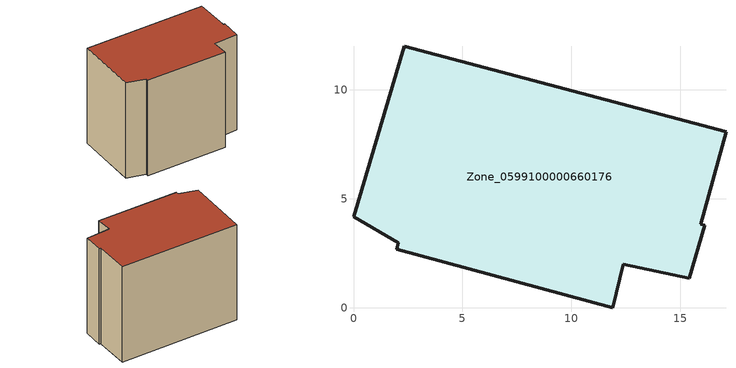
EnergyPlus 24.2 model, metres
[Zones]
Zone_0599100000660176
 floor ground (C_G): 12.38,1.99 11.9,0 1.98,2.68 2.05,2.99 0,4.18 2.32,12 17.09,8.08 15.93,3.84 16.12,3.79 15.4,1.36 z0.01
 wall outside (C_F): 11.9,0 12.38,1.99 15.4,1.36 16.12,3.79 15.93,3.84 17.09,8.08 2.32,12 0,4.18 2.05,2.99 1.98,2.68 11.9,0 z0.01:12.72
 roof outside (C_R): 15.93,3.84 17.09,8.08 2.32,12 0,4.18 2.05,2.99 1.98,2.68 11.9,0 12.38,1.99 15.4,1.36 16.12,3.79 z12.72
[BUILDING]
Pand.0599100000660176: North Axis=0; Terrain=City; Loads Convergence Tolerance Value=0.04; Temperature Convergence Tolerance Value=0.4; Solar Distribution=FullExterior; Maximum Number of Warmup Days=25; Minimum Number of Warmup Days=1
[Site:Location]
Rotterdam.The.Hague.AP_ZH_NLD Design_Conditions: Latitude=51.96; Longitude=4.45; Time Zone=1; Elevation=-4.5
[SITE:GROUNDTEMPERATURE:BUILDINGSURFACE]
18, 18, 18, 18, 18, 18, 18, 18, 18, 18, 18, 18
[MATERIAL] Thermal Absorptance=0.9; Solar Absorptance=0.7; Visible Absorptance=0.7
Name | Roughness | Thickness | Conductivity | Density | Specific Heat
G.TC.1946 | MediumSmooth | 0.15 | 1 | 540 | 1210
F.TC.1946 | Rough | 0.3 | 0.857143 | 1920 | 840
R.TC.1946 | MediumRough | 0.2 | 0.909091 | 1500 | 1000
[CONSTRUCTION]
C_G: G.TC.1946
C_F: F.TC.1946
C_R: R.TC.1946
[ZONE]
Zone_0599100000660176: Type=1; Multiplier=1; Ceiling Height=Autocalculate; Volume=Autocalculate; Floor Area=autocalculate; Part of Total Floor Area=Yes
[ZONEINFILTRATION:DESIGNFLOWRATE]
Infil_Zone_0599100000660176: Zone or ZoneList or Space or SpaceList=Zone_0599100000660176; Schedule=AlwaysOn; Design Flow Rate Calculation Method=Flow/Area; Flow Rate per Floor Area=0.003; Constant Term Coefficient=1; Temperature Term Coefficient=0; Velocity Term Coefficient=0; Velocity Squared Term Coefficient=0
[HVACTEMPLATE:ZONE:IDEALLOADSAIRSYSTEM]
Zone_0599100000660176: Maximum Heating Supply Air Temperature=50; Minimum Cooling Supply Air Temperature=13; Maximum Heating Supply Air Humidity Ratio=0.0156; Minimum Cooling Supply Air Humidity Ratio=0.0077; Heating Limit=NoLimit; Cooling Limit=NoLimit; Dehumidification Control Type=ConstantSensibleHeatRatio; Cooling Sensible Heat Ratio=0.7; Dehumidification Setpoint=60; Humidification Control Type=None; Humidification Setpoint=30; Outdoor Air Method=None; Outdoor Air Flow Rate per Person=0.00944; Outdoor Air Flow Rate per Zone Floor Area=0; Outdoor Air Flow Rate per Zone=0; Demand Controlled Ventilation Type=None; Outdoor Air Economizer Type=NoEconomizer; Heat Recovery Type=None; Sensible Heat Recovery Effectiveness=0.7; Latent Heat Recovery Effectiveness=0.65
[ZONECONTROL:THERMOSTAT]
ThermostatControl_Zone_0599100000660176: Zone or ZoneList=Zone_0599100000660176; Control Type Schedule=DualSetpointControlType; Control 1=Thermostat_Zone_0599100000660176; Temperature Difference Between Cutout And Setpoint=0
[THERMOSTATSETPOINT:DUALSETPOINT]
Thermostat_Zone_0599100000660176: Heating Setpoint Temperature Schedule=HeatingSetpoint_Zone_0599100000660176; Cooling Setpoint Temperature Schedule=CoolingSetpoint_Zone_0599100000660176
[SCHEDULE:COMPACT]
HeatingSetpoint_Zone_0599100000660176: Through: 12/31, For: AllDays, Until: 24:00, 21
CoolingSetpoint_Zone_0599100000660176: Through: 12/31, For: AllDays, Until: 24:00, 24
DualSetpointControlType: Through: 12/31, For: AllDays, Until: 24:00, 4
AlwaysOn: Through: 12/31, For: AllDays, Until: 24:00, 1
